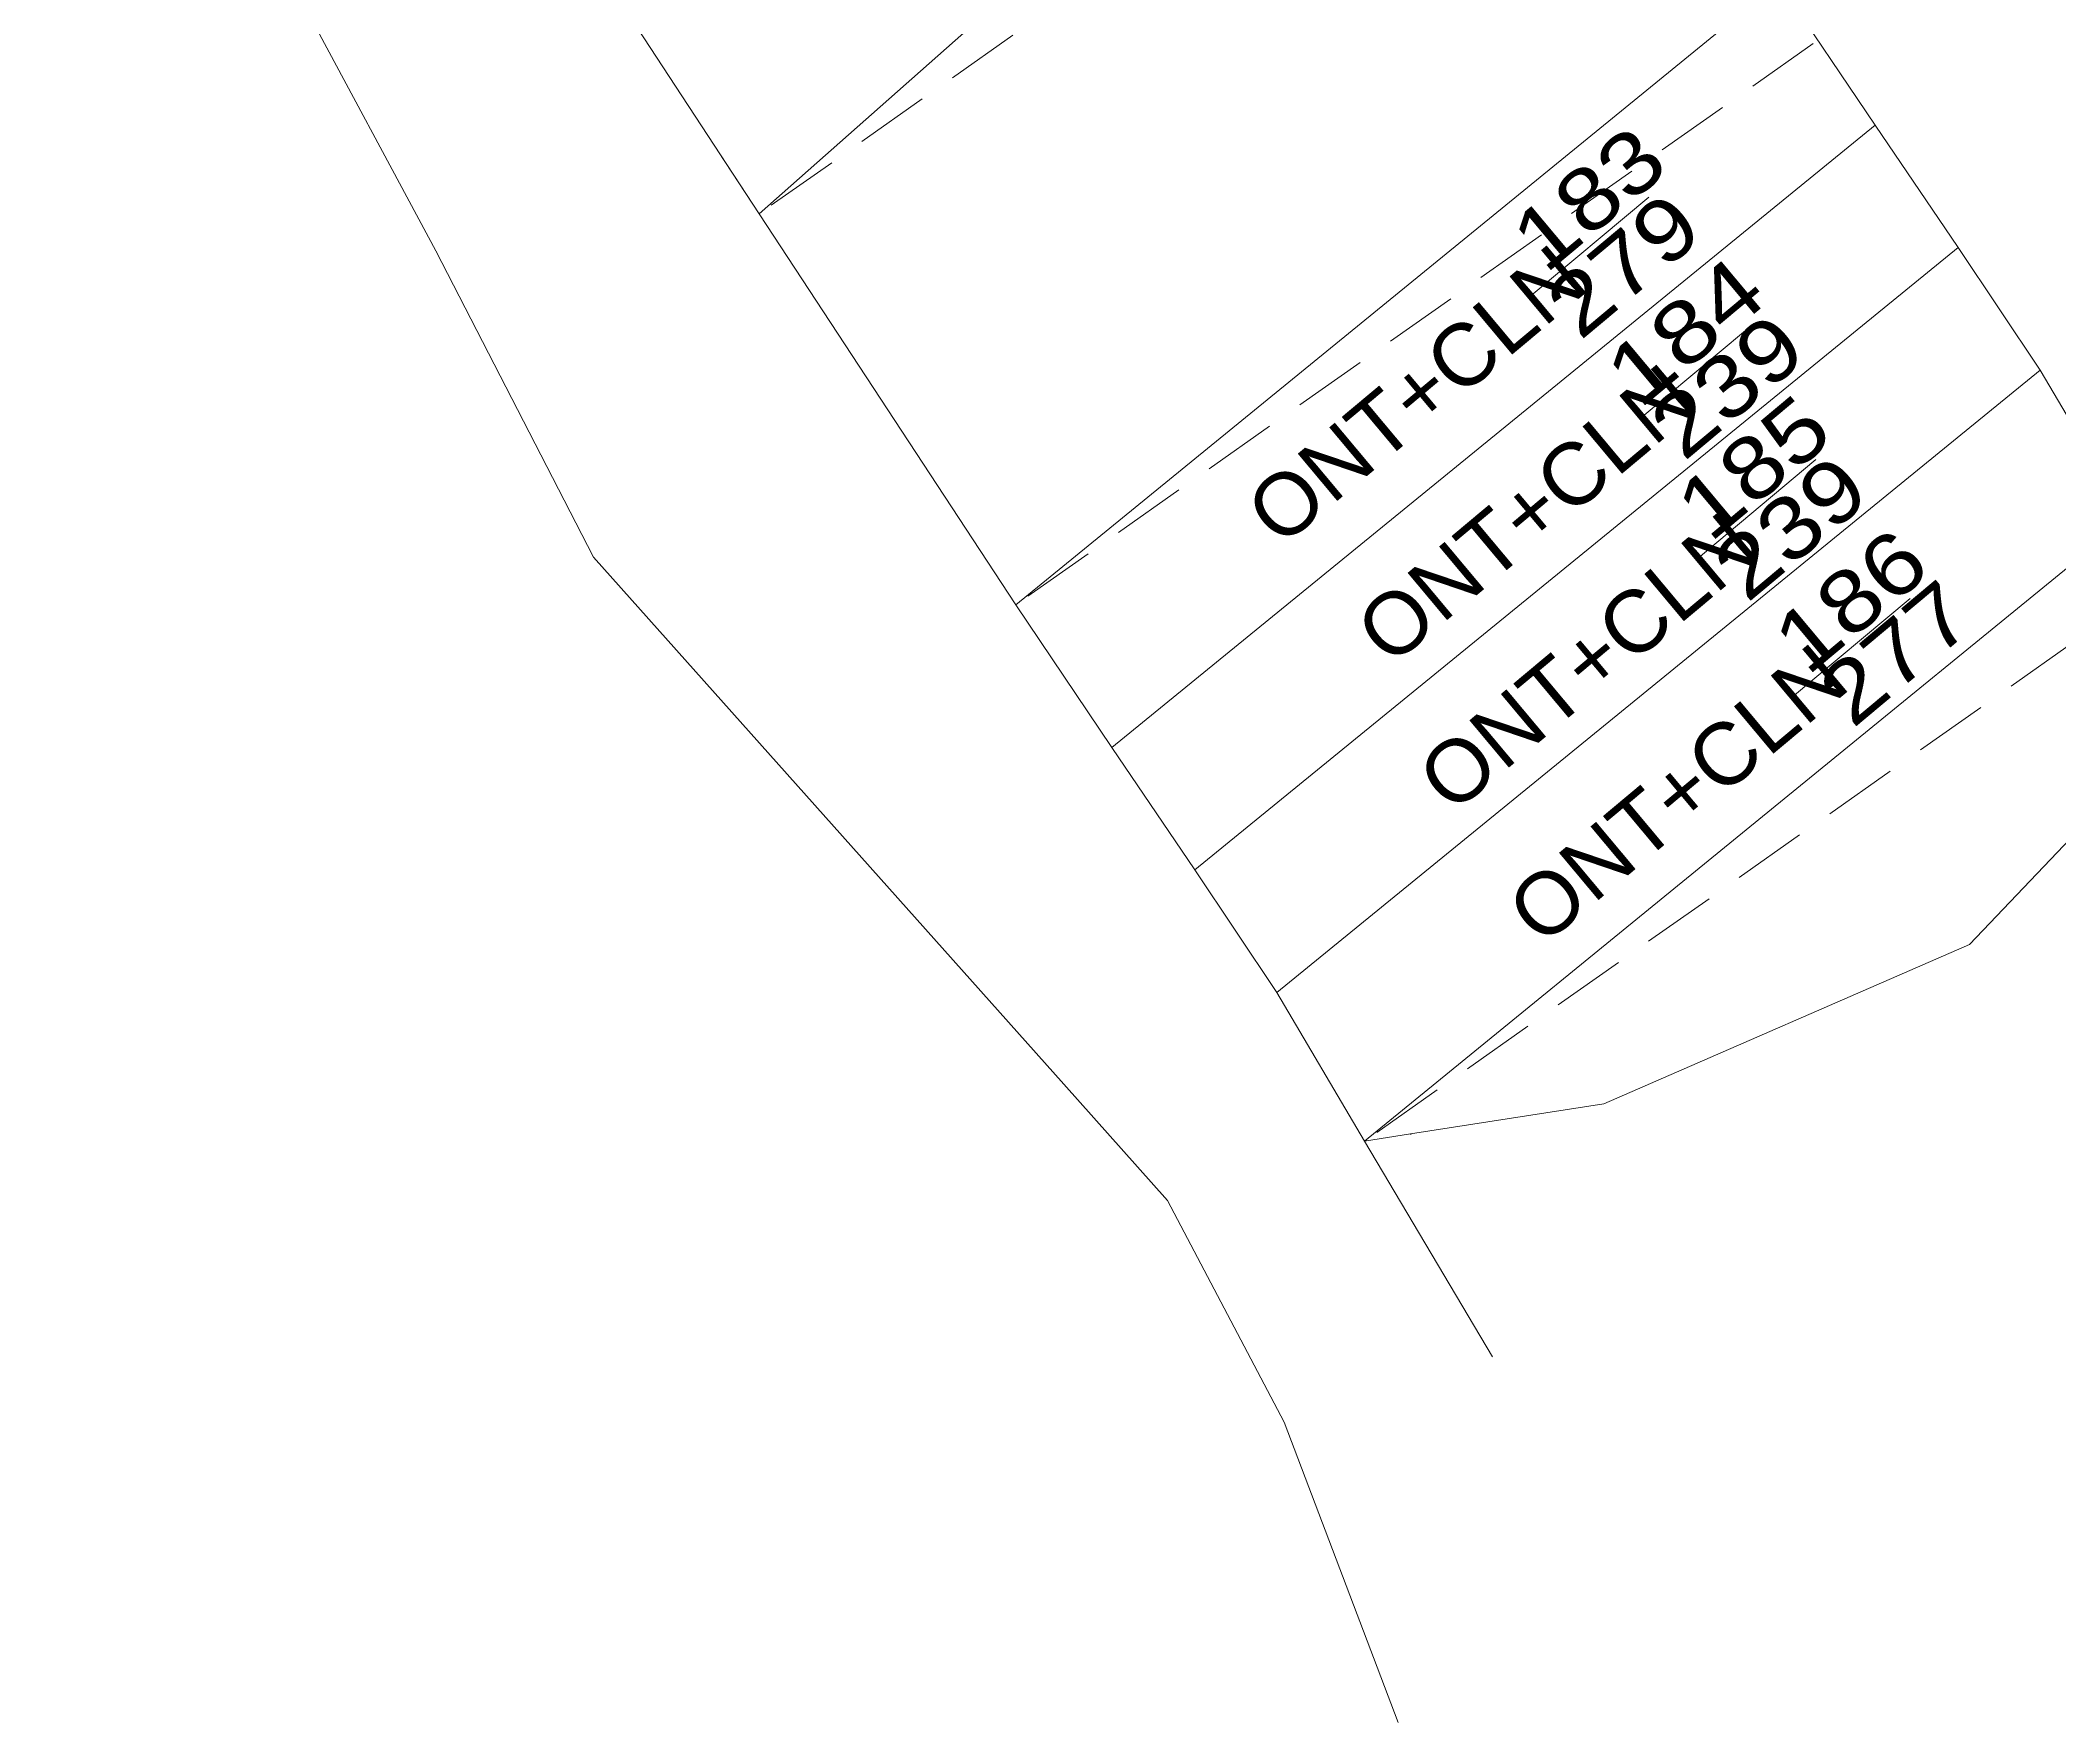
# Model space of a CAD drawing. Header units: metres. Extents: x 549192 to 550214, y 1838032 to 1839033.
# Drawn here: x 550090.2 to 550172.2, y 1838918 to 1838986.3 of the extents above; entities that cross this region are included whole.
import ezdxf
from ezdxf.enums import TextEntityAlignment as Align

# ---------------------------------------------------------------- set-up
doc = ezdxf.new("R2010")
doc.units = ezdxf.units.M
doc.linetypes.add('MEDIUM_DASHED', pattern=[4.5, 3, -1.5])
for name, color, linetype, lineweight in [('10', 7, 'Continuous', 13), ('13', 7, 'Continuous', 13), ('23', 7, 'Continuous', 13), ('29', 7, 'MEDIUM_DASHED', 13), ('55', 7, 'Continuous', 13), ('63', 7, 'Continuous', 13)]:
    doc.layers.add(name, color=color, linetype=linetype, lineweight=lineweight)

msp = doc.modelspace()

# ---------------------------------------------------------------- linework, layer by layer
at = {"layer": '10'}
for p, q in [((550112.76, 1838989.31), (550119.34, 1838979.27)), ((550133.67, 1838957.59), (550164.67, 1838982.87)), ((550164.67, 1838982.87), (550168.03, 1838977.9)), ((550119.34, 1838979.27), (550129.76, 1838963.39)), ((550137.03, 1838952.62), (550168.03, 1838977.9)), ((550168.03, 1838977.9), (550171.37, 1838972.92)), ((550140.37, 1838947.64), (550171.37, 1838972.92)), ((550129.76, 1838963.39), (550133.67, 1838957.59)), ((550133.67, 1838957.59), (550137.03, 1838952.62)), ((550137.03, 1838952.62), (550140.37, 1838947.64)), ((550140.37, 1838947.64), (550143.93, 1838941.61))]:
    msp.add_line(p, q, dxfattribs=at)
for points in [[(550146.08, 1839018.78), (550157.57, 1839002.76), (550183.97, 1838988.62), (550191.26, 1838973.48), (550168.5, 1838949.59), (550153.64, 1838943.12), (550145.8, 1838941.9), (550143.93, 1838941.61)], [(550142.72, 1839015.81), (550149.3, 1839005.77), (550119.34, 1838979.27)], [(550129.76, 1838963.39), (550160.76, 1838988.67), (550164.67, 1838982.87)], [(550143.93, 1838941.61), (550174.93, 1838966.89), (550171.37, 1838972.92)]]:
    msp.add_lwpolyline(points, dxfattribs=at)
at = {"layer": '13'}
for p, q in [((550150.61, 1838975.88), (550155.47, 1838979.94)), ((550155.12, 1838970.96), (550159.4, 1838974.53)), ((550157.39, 1838965.22), (550162.25, 1838969.29)), ((550161.23, 1838959.59), (550166.09, 1838963.65))]:
    msp.add_line(p, q, dxfattribs=at)
at = {"layer": '23'}
for p, q in [((550090.15, 1839007.71), (550106.21, 1838977.76)), ((550106.21, 1838977.76), (550112.61, 1838965.33)), ((550112.61, 1838965.33), (550131.72, 1838943.92)), ((550145.8, 1838941.9), (550145.82, 1838941.87))]:
    msp.add_line(p, q, dxfattribs=at)
msp.add_lwpolyline([(550131.72, 1838943.92), (550135.93, 1838939.2), (550140.66, 1838930.19), (550145.29, 1838917.99)], dxfattribs=at)
at = {"layer": '29'}
for p, q in [((550151.73, 1839002.06), (550119.34, 1838979.27)), ((550162.15, 1838986.18), (550129.76, 1838963.39)), ((550119.34, 1838979.27), (550116.91, 1838982.98)), ((550176.32, 1838964.4), (550143.93, 1838941.61))]:
    msp.add_line(p, q, dxfattribs=at)
at = {"layer": '55'}
msp.add_line((550149.12, 1838932.84), (550143.93, 1838941.61), dxfattribs=at)

# ---------------------------------------------------------------- texts
at = {"layer": '13'}
for s, width, p in [('183', 1.2, (550153.828, 1838978.934)), ('279', 1.2, (550155.243, 1838976.233)), ('184', 1.25, (550157.748, 1838973.526)), ('239', 1.2, (550159.453, 1838971.323)), ('185', 1.2, (550160.513, 1838968.017)), ('239', 1.2, (550162.023, 1838965.573)), ('186', 1.2, (550164.463, 1838962.602)), ('277', 1.2, (550166.313, 1838960.477))]:
    msp.add_text(s, height=2.5, rotation=39.925, dxfattribs=dict(at, width=width)).set_placement(p, align=Align.CENTER)
at = {"layer": '13', "width": 1.05}
for p in [(550153.146, 1838976.249), (550157.606, 1838971.409), (550160.116, 1838965.419), (550163.756, 1838960.039)]:
    msp.add_text('ONT+CLN', height=2.5, rotation=39.925, dxfattribs=at).set_placement(p, align=Align.RIGHT)
at = {"layer": '63'}
for p in [(550106.215, 1838977.76), (550106.215, 1838977.76), (550106.215, 1838977.76), (550106.215, 1838977.76), (550106.215, 1838977.76), (550112.615, 1838965.33), (550112.615, 1838965.33), (550112.615, 1838965.33), (550112.615, 1838965.33), (550112.615, 1838965.33), (550131.725, 1838943.92), (550131.725, 1838943.92), (550131.725, 1838943.92), (550131.725, 1838943.92), (550131.725, 1838943.92), (550145.805, 1838941.9), (550145.805, 1838941.9), (550145.805, 1838941.9), (550145.805, 1838941.9), (550145.805, 1838941.9), (550145.825, 1838941.87), (550145.825, 1838941.87), (550145.825, 1838941.87), (550145.825, 1838941.87), (550145.825, 1838941.87)]:
    msp.add_text('D', height=0.01, dxfattribs=at).set_placement(p, align=Align.CENTER)

doc.saveas('drawing.dxf')
